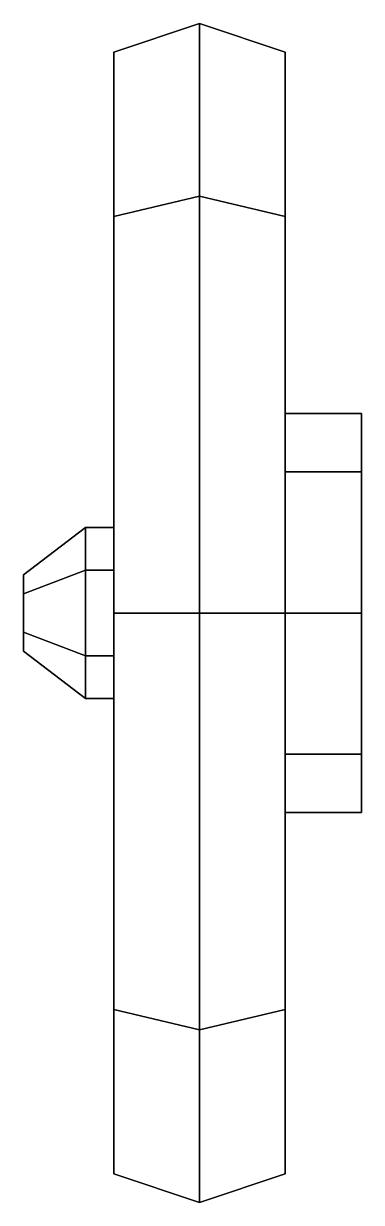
# Model space of a CAD drawing. Extents: x -1.02 to 1.02, y -0.62 to 0.62.
# Drawn here: x -1.025 to -0.67, y -0.62 to 0.62 of the extents above.
import ezdxf

# ---------------------------------------------------------------- set-up
doc = ezdxf.new("R2010")
doc.units = 0
doc.layers.add('WHEELS', color=2, linetype='CONTINUOUS')

msp = doc.modelspace()

# ---------------------------------------------------------------- linework, layer by layer
at = {"layer": 'WHEELS'}
for points in [[(-0.84, 0.4384, 0.4384), (-0.84, 0.62), (-0.93, 0.59), (-0.93, 0.4172, 0.4172)], [(-0.84, 0.62), (-0.84, 0.4384, -0.4384), (-0.93, 0.4172, -0.4172), (-0.93, 0.59)], [(-0.84, 0.62), (-0.84, 0.4384, 0.4384), (-0.75, 0.4172, 0.4172), (-0.75, 0.59)], [(-0.84, 0.4384, -0.4384), (-0.84, 0.62), (-0.75, 0.59), (-0.75, 0.4172, -0.4172)], [(-0.93, 0.59), (-0.93, -0.4172, 0.4172), (-0.93, 0, 0.59), (-0.93, 0.4172, 0.4172)], [(-0.93, 0.4172, -0.4172), (-0.93, -0.59), (-0.93, -0.4172, 0.4172), (-0.93, 0.59)], [(-0.75, -0.4172, -0.4172), (-0.75, 0.59), (-0.75, 0.4172, 0.4172), (-0.75, -0.59)], [(-0.75, 0, -0.59), (-0.75, 0.4172, -0.4172), (-0.75, 0.59), (-0.75, -0.4172, -0.4172)], [(-0.84, 0, 0.62), (-0.84, 0.4384, 0.4384), (-0.93, 0.4172, 0.4172), (-0.93, 0, 0.59)], [(-0.84, 0.4384, -0.4384), (-0.84, 0, -0.62), (-0.93, 0, -0.59), (-0.93, 0.4172, -0.4172)], [(-0.84, 0.4384, 0.4384), (-0.84, 0, 0.62), (-0.75, 0, 0.59), (-0.75, 0.4172, 0.4172)], [(-0.84, 0, -0.62), (-0.84, 0.4384, -0.4384), (-0.75, 0.4172, -0.4172), (-0.75, 0, -0.59)], [(-0.93, 0, -0.59), (-0.93, -0.4172, -0.4172), (-0.93, -0.59), (-0.93, 0.4172, -0.4172)], [(-0.75, -0.59), (-0.75, 0.4172, 0.4172), (-0.75, 0, 0.59), (-0.75, -0.4172, 0.4172)], [(-0.67, 0.1485, 0.1485), (-0.67, 0.21), (-0.75, 0.21), (-0.75, 0.1485, 0.1485)], [(-0.67, 0.21), (-0.67, 0.1485, -0.1485), (-0.75, 0.1485, -0.1485), (-0.75, 0.21)], [(-0.67, 0.1485, 0.1485), (-0.67, -0.21), (-0.67, -0.1485, -0.1485), (-0.67, 0.21)], [(-0.67, 0.21), (-0.67, -0.1485, -0.1485), (-0.67, 0, -0.21), (-0.67, 0.1485, -0.1485)], [(-0.67, 0, 0.21), (-0.67, 0.1485, 0.1485), (-0.75, 0.1485, 0.1485), (-0.75, 0, 0.21)], [(-0.67, 0.1485, -0.1485), (-0.67, 0, -0.21), (-0.75, 0, -0.21), (-0.75, 0.1485, -0.1485)], [(-0.67, 0, 0.21), (-0.67, -0.1485, 0.1485), (-0.67, -0.21), (-0.67, 0.1485, 0.1485)], [(-0.96, 0.045, 0.0779), (-0.96, 0.09), (-1.025, 0.04), (-1.025, 0.02, 0.0346)], [(-0.96, 0.09), (-0.96, 0.045, -0.0779), (-1.025, 0.02, -0.0346), (-1.025, 0.04)], [(-0.93, 0.045, 0.0779), (-0.93, 0.09), (-0.96, 0.09), (-0.96, 0.045, 0.0779)], [(-0.93, 0.09), (-0.93, 0.045, -0.0779), (-0.96, 0.045, -0.0779), (-0.96, 0.09)], [(-0.96, -0.045, 0.0779), (-0.96, 0.045, 0.0779), (-1.025, 0.02, 0.0346), (-1.025, -0.02, 0.0346)], [(-0.96, 0.045, -0.0779), (-0.96, -0.045, -0.0779), (-1.025, -0.02, -0.0346), (-1.025, 0.02, -0.0346)], [(-1.025, 0.04), (-1.025, -0.04), (-1.025, -0.02, 0.0346), (-1.025, 0.02, 0.0346)], [(-1.025, 0.02, -0.0346), (-1.025, -0.02, -0.0346), (-1.025, -0.04), (-1.025, 0.04)], [(-0.93, -0.045, 0.0779), (-0.93, 0.045, 0.0779), (-0.96, 0.045, 0.0779), (-0.96, -0.045, 0.0779)], [(-0.93, 0.045, -0.0779), (-0.93, -0.045, -0.0779), (-0.96, -0.045, -0.0779), (-0.96, 0.045, -0.0779)], [(-0.84, -0.4384, 0.4384), (-0.84, 0, 0.62), (-0.93, 0, 0.59), (-0.93, -0.4172, 0.4172)], [(-0.84, 0, -0.62), (-0.84, -0.4384, -0.4384), (-0.93, -0.4172, -0.4172), (-0.93, 0, -0.59)], [(-0.84, 0, 0.62), (-0.84, -0.4384, 0.4384), (-0.75, -0.4172, 0.4172), (-0.75, 0, 0.59)], [(-0.84, -0.4384, -0.4384), (-0.84, 0, -0.62), (-0.75, 0, -0.59), (-0.75, -0.4172, -0.4172)], [(-0.67, -0.1485, 0.1485), (-0.67, 0, 0.21), (-0.75, 0, 0.21), (-0.75, -0.1485, 0.1485)], [(-0.67, 0, -0.21), (-0.67, -0.1485, -0.1485), (-0.75, -0.1485, -0.1485), (-0.75, 0, -0.21)], [(-0.96, -0.09), (-0.96, -0.045, 0.0779), (-1.025, -0.02, 0.0346), (-1.025, -0.04)], [(-0.96, -0.045, -0.0779), (-0.96, -0.09), (-1.025, -0.04), (-1.025, -0.02, -0.0346)], [(-0.93, -0.09), (-0.93, -0.045, 0.0779), (-0.96, -0.045, 0.0779), (-0.96, -0.09)], [(-0.93, -0.045, -0.0779), (-0.93, -0.09), (-0.96, -0.09), (-0.96, -0.045, -0.0779)], [(-0.67, -0.21), (-0.67, -0.1485, 0.1485), (-0.75, -0.1485, 0.1485), (-0.75, -0.21)], [(-0.67, -0.1485, -0.1485), (-0.67, -0.21), (-0.75, -0.21), (-0.75, -0.1485, -0.1485)], [(-0.84, -0.62), (-0.84, -0.4384, 0.4384), (-0.93, -0.4172, 0.4172), (-0.93, -0.59)], [(-0.84, -0.4384, -0.4384), (-0.84, -0.62), (-0.93, -0.59), (-0.93, -0.4172, -0.4172)], [(-0.84, -0.4384, 0.4384), (-0.84, -0.62), (-0.75, -0.59), (-0.75, -0.4172, 0.4172)], [(-0.84, -0.62), (-0.84, -0.4384, -0.4384), (-0.75, -0.4172, -0.4172), (-0.75, -0.59)]]:
    msp.add_3dface(points, dxfattribs=at)

doc.saveas('drawing.dxf')
